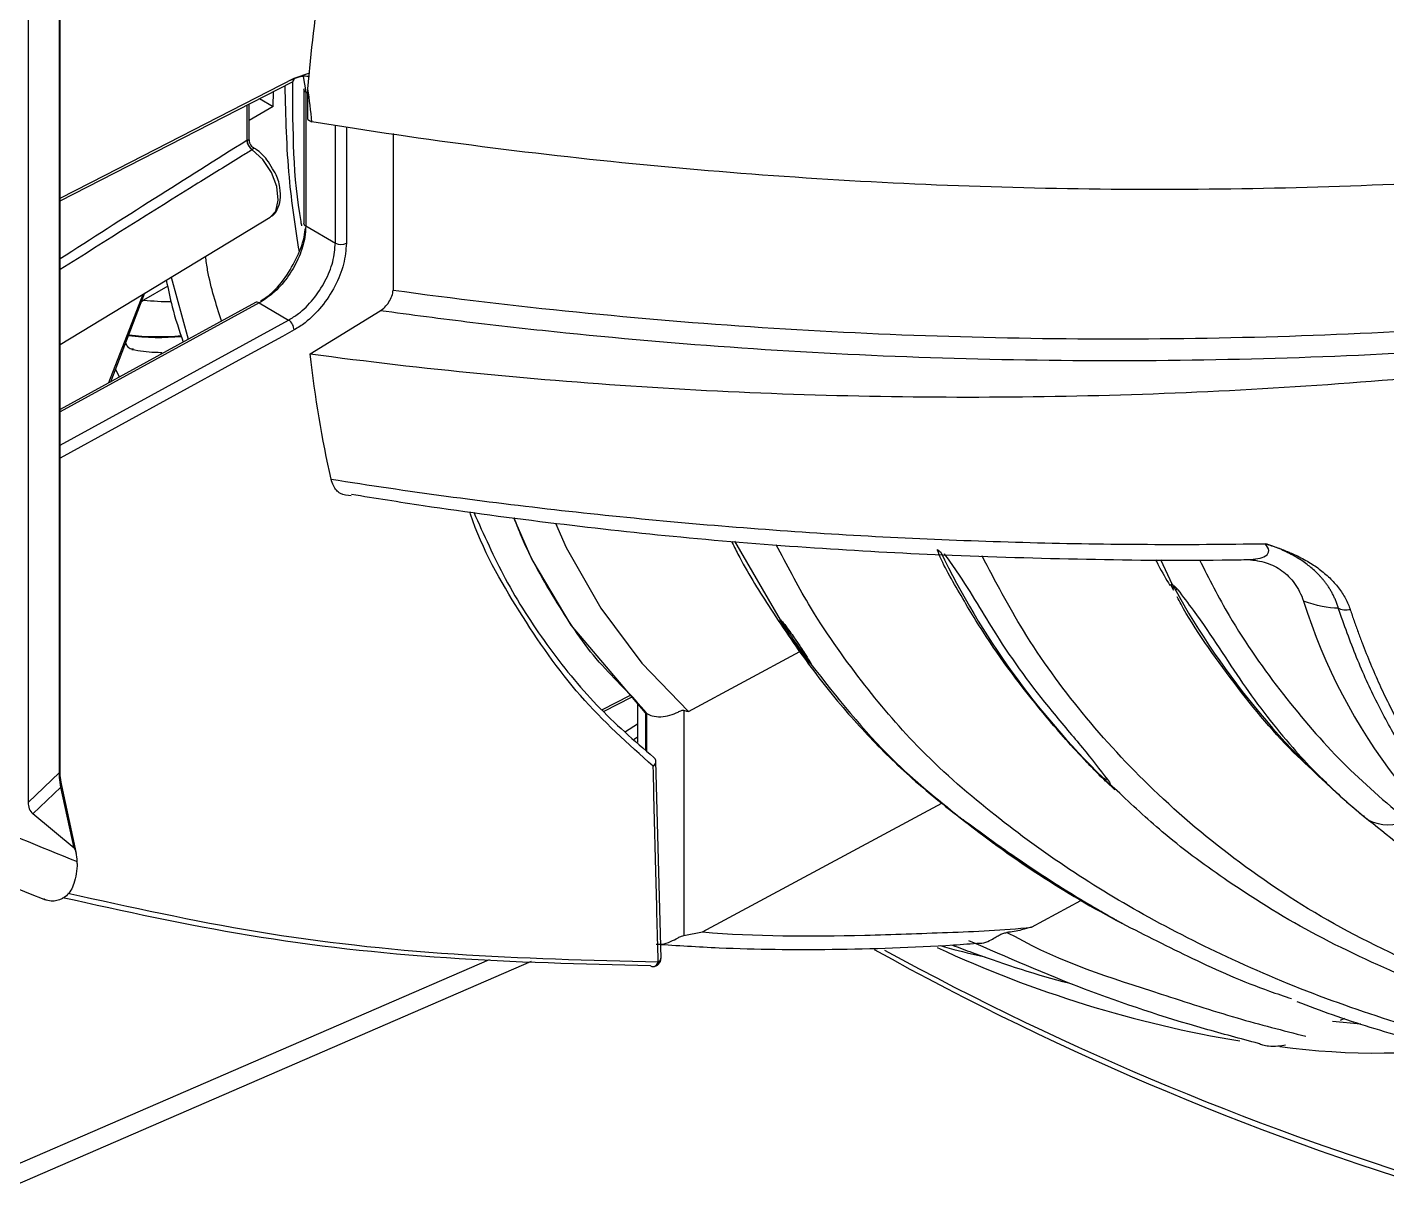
# Model space of a CAD drawing. Extents: x 9.3 to 87.2, y 0.6 to 68.8.
# Drawn here: x 12.634 to 15.177, y 0.784 to 2.979 of the extents above; entities that cross this region are included whole.
import ezdxf

# ---------------------------------------------------------------- set-up
doc = ezdxf.new("R2010")
doc.units = 0
doc.header["$MEASUREMENT"] = 0
doc.layers.add('OBJECT', color=7, linetype='CONTINUOUS')

msp = doc.modelspace()

# ---------------------------------------------------------------- linework, layer by layer
at = {"layer": 'OBJECT'}
for p, q in [((12.6946, 1.5849), (12.6946, 3.1144)), ((12.6961, 1.5879), (12.6961, 3.1174)), ((12.6364, 3.0584), (12.6364, 1.5289)), ((12.6961, 2.6539), (13.1303, 2.8769)), ((13.1336, 2.8838), (13.1629, 2.8933)), ((13.1506, 2.8866), (13.1554, 2.8578)), ((13.0946, 2.8304), (13.0947, 2.8586)), ((13.1519, 2.8634), (13.1514, 2.613)), ((13.1554, 2.8578), (13.1554, 2.6071)), ((13.1554, 2.8578), (13.1594, 2.8555)), ((13.1594, 2.8061), (13.1594, 2.8637)), ((13.0458, 2.7676), (13.0458, 2.8335)), ((13.0497, 2.7665), (13.0497, 2.8355)), ((13.0946, 2.8304), (13.0497, 2.8044)), ((13.0688, 2.8453), (13.0946, 2.8304)), ((13.1594, 2.8061), (13.1669, 2.8018)), ((13.2106, 2.5753), (13.2106, 2.7956)), ((13.3184, 2.7804), (13.3184, 2.4872)), ((13.0451, 2.7671), (13.0458, 2.7676)), ((13.0553, 2.7499), (13.055, 2.7497)), ((12.6961, 2.3857), (13.0885, 2.6235)), ((13.1554, 2.6071), (13.2106, 2.5753)), ((12.8971, 2.4945), (12.8519, 2.4686)), ((12.9033, 2.5113), (12.9356, 2.3954)), ((12.7872, 2.3141), (12.8511, 2.4797)), ((12.7906, 2.3159), (12.8546, 2.4818)), ((12.8487, 2.4665), (12.8519, 2.4686)), ((13.0681, 2.4631), (12.6961, 2.2593)), ((13.0681, 2.4631), (13.1233, 2.4312)), ((13.1638, 2.3679), (13.2946, 2.4487)), ((12.6961, 2.1972), (13.1233, 2.4312)), ((12.8073, 2.325), (12.7998, 2.3396)), ((13.9568, 2.0173), (14.0426, 1.8706)), ((14.7532, 1.9833), (14.7756, 1.9365)), ((14.7782, 1.9256), (14.7741, 1.9335)), ((13.8711, 1.6993), (14.0793, 1.8114)), ((13.7609, 1.728), (13.7097, 1.7019)), ((13.7639, 1.7249), (13.7129, 1.6989)), ((13.7757, 1.7129), (13.7757, 1.6409)), ((13.79, 1.6968), (13.7903, 1.6966)), ((13.7903, 1.6966), (13.7928, 1.6952)), ((13.7903, 1.6966), (13.7903, 1.6273)), ((13.7928, 1.6952), (13.7931, 1.695)), ((13.7928, 1.6251), (13.7928, 1.6952)), ((13.8622, 1.7011), (13.8622, 1.2802)), ((13.7533, 1.6615), (13.7757, 1.6759)), ((13.7757, 1.6507), (13.7694, 1.6467)), ((13.82, 1.2371), (13.8101, 1.6061)), ((12.6946, 1.5849), (12.6364, 1.5289)), ((14.639, 1.5801), (14.643, 1.5763)), ((12.6974, 1.5576), (12.645, 1.5073)), ((12.7221, 1.4433), (12.6974, 1.5576)), ((12.6991, 1.5603), (12.6985, 1.5636)), ((12.7263, 1.4335), (12.6989, 1.5604)), ((14.652, 1.568), (14.668, 1.5524)), ((14.6772, 1.546), (14.6581, 1.5631)), ((13.8972, 1.2866), (14.3449, 1.5275)), ((12.7221, 1.4433), (12.645, 1.5073)), ((15.1426, 1.4959), (15.1426, 1.4959)), ((12.728, 1.415), (12.728, 1.4183)), ((12.637, 1.3595), (12.6687, 1.3468)), ((14.512, 1.2957), (14.6047, 1.3456)), ((13.8622, 1.2802), (13.8972, 1.2866)), ((14.3643, 1.262), (14.3688, 1.2603)), ((12.5463, 0.7848), (13.5771, 1.2318)), ((12.5727, 0.8333), (13.4987, 1.2349)), ((13.8195, 1.237), (13.8195, 1.2374)), ((15.1283, 1.1141), (15.0748, 1.1189)), ((15.0973, 1.1249), (15.0897, 1.1209))]:
    msp.add_line(p, q, dxfattribs=at)
at = {"layer": 'OBJECT', "flags": 128}
for points in [[(12.6961, 2.6591), (12.7802, 2.7023), (13.1336, 2.8838)], [(13.0885, 2.6235), (13.099, 2.6351), (13.1039, 2.6554), (13.1011, 2.6807), (13.0909, 2.7072), (13.0747, 2.7314), (13.055, 2.7497)], [(13.061, 2.4641), (12.9156, 2.3844), (12.6961, 2.2641)], [(13.1336, 2.4127), (13.1115, 2.4006), (13.0232, 2.3522), (12.6961, 2.173)], [(13.5434, 2.0617), (13.578, 1.9836), (13.651, 1.8605), (13.79, 1.6968), (13.79, 1.6968), (13.79, 1.6968)], [(13.622, 2.0511), (13.642, 2.0055), (13.7069, 1.8925), (13.7839, 1.7891), (13.8711, 1.6993), (13.8711, 1.6993), (13.8711, 1.6993)], [(14.6376, 1.5816), (14.6384, 1.5807), (14.639, 1.5801)]]:
    msp.add_lwpolyline(points, dxfattribs=at)
at = {"layer": 'OBJECT'}
for centre, radius, start, end in [((13.1263, 2.883), 0.00738, 303.1707, 5.9034), ((13.1586, 2.8649), 0.00779, 191.5229, 245.1196), ((13.0672, 2.7681), 0.0221, 182.4796, 236.5052), ((13.0673, 2.7678), 0.0215, 180.549, 236.0584), ((13.0647, 2.7666), 0.015, 181.0817, 238.9178), ((13.1585, 2.6141), 0.0076, 188.3063, 245.6287), ((13.2212, 2.5959), 0.0232, 242.8102, 295.9159), ((12.9006, 2.9048), 0.4389, 263.6383, 270.4744), ((13.0637, 2.4576), 0.00703, 51.4962, 112.3202), ((13.1093, 2.4113), 0.0243, 3.3371, 54.9721), ((12.881, 2.846), 0.4474, 262.6719, 275.3957), ((12.8804, 2.8462), 0.446, 262.7916, 275.4224), ((14.3592, 2.0261), 0.0333, 226.7728, 240.1512), ((15.7053, 2.6556), 1.5134, 205.7868, 225.5455), ((14.7961, 1.9586), 0.0334, 228.7094, 240.1014), ((15.725, 2.4611), 1.0847, 208.9199, 209.34), ((16.0635, 2.6358), 1.4654, 208.8101, 231.0641), ((14.7981, 1.962), 0.0374, 240.1089, 250.6758), ((16.0288, 2.2201), 1.0558, 197.3311, 238.4208), ((15.3709, 2.7222), 1.5778, 212.6656, 216.3226), ((12.692, 1.588), 0.00408, 310.5068, 358.1781), ((14.6619, 1.6039), 0.033, 226.024, 240.042), ((12.6957, 1.5602), 0.00312, 300.9606, 2.2568), ((14.663, 1.6059), 0.0353, 240.1397, 256.2401), ((15.9874, 2.9652), 1.932, 226.0035, 226.5249), ((12.6637, 1.5273), 0.0273, 176.5787, 227.0316), ((15.5808, 3.0101), 1.9296, 231.4523, 242.2107), ((15.1795, 1.5672), 0.0803, 242.6993, 296.146), ((16.9053, 6.0942), 5.5362, 240.9624, 253.5785), ((16.8785, 6.0754), 5.4985, 241.2923, 253.5896), ((15.262, 3.2506), 2.1976, 245.0782, 260.5648), ((13.8045, 1.2303), 0.00837, 237.489, 269.5737), ((13.8045, 1.237), 0.015, 269.8433, 360), ((13.8033, 1.2333), 0.0114, 275.7951, 347.8011), ((13.812, 1.238), 0.00755, 289.0921, 352.3307), ((13.8045, 1.237), 0.015, 360, 1.6578), ((15.1566, 2.3703), 1.3101, 262.1144, 296.1676)]:
    msp.add_arc(centre, radius, start, end, dxfattribs=at)
for centre, major_axis, ratio, start_param, end_param in [((17.6306, -0.6839), (5.9299, 8.2381), 0.633584, 1.53026, 1.607608), ((17.6992, -0.7328), (5.8763, 8.1428), 0.634146, 1.538485, 1.60844), ((12.7397, 2.4964), (1.2807, 0.8233), 0.042644, 1.302716, 1.577478), ((17.6992, 10.0537), (5.8763, 8.1428), 0.634146, 3.23286, 3.302816), ((12.7202, 1.4142), (0.0002, 0.0298), 0.262542, 4.851134, 6.071207)]:
    msp.add_ellipse(centre, major_axis=major_axis, ratio=ratio, start_param=start_param, end_param=end_param, dxfattribs=at)
for points in [[(13.1594, 2.8637), (13.1652, 2.9327), (13.1733, 3.0026), (13.1838, 3.0733)], [(13.1669, 2.8018), (13.1647, 2.8223), (13.1623, 2.8429), (13.1594, 2.8637)], [(13.2026, 2.1335), (13.1858, 2.2086), (13.1728, 2.2866), (13.1638, 2.3679)], [(15.086, 1.8921), (15.0672, 1.8918), (15.0452, 1.8969), (15.021, 1.9056)]]:
    msp.add_open_spline(points, degree=3, dxfattribs=at)
for points, knots in [([(13.162, 2.8862), (13.159, 2.8868), (13.1474, 2.8888), (13.1335, 2.8825), (13.1233, 2.8779)], [0, 0, 0, 0, 0.266739, 1, 1, 1, 1]), ([(13.1303, 2.8772), (13.1306, 2.7863), (13.1309, 2.6923), (13.147, 2.6099), (13.1475, 2.6072)], [0, 0, 0, 0, 0.967049, 1, 1, 1, 1]), ([(13.1162, 2.8696), (13.1175, 2.8117), (13.12, 2.7038), (13.1355, 2.6047), (13.1427, 2.5588)], [0, 0, 0, 0, 0.537443, 1, 1, 1, 1]), ([(15.7517, 2.7256), (15.539, 2.7041), (15.3246, 2.6894), (15.0006, 2.6778), (14.8922, 2.6757), (14.6746, 2.6749), (14.5657, 2.6763), (14.3484, 2.6826), (14.2399, 2.6875), (14.023, 2.7009), (13.9145, 2.7093), (13.5912, 2.74), (13.3779, 2.7674), (13.1669, 2.8018)], [0, 0, 0, 0, 0.25, 0.25, 0.375, 0.375, 0.5, 0.5, 0.625, 0.625, 0.75, 0.75, 1, 1, 1, 1]), ([(13.2313, 2.7927), (13.2313, 2.7629), (13.2312, 2.6904), (13.2313, 2.6178), (13.2313, 2.575)], [0, 0, 0, 0, 0.41105, 1, 1, 1, 1]), ([(13.055, 2.7497), (13.0482, 2.7455), (13.0145, 2.7247), (12.8948, 2.6508), (12.7819, 2.5797), (12.6961, 2.5255)], [0, 0, 0, 0, 0.056383, 0.281916, 1, 1, 1, 1]), ([(13.0458, 2.7676), (13.0465, 2.7678), (13.0481, 2.7686), (13.0495, 2.7682), (13.0496, 2.767), (13.0497, 2.7663)], [0, 0, 0, 0, 0.2121568, 0.5417776, 1, 1, 1, 1]), ([(13.0569, 2.7537), (13.0573, 2.7534), (13.0581, 2.7528), (13.0574, 2.7514), (13.0559, 2.7503), (13.0553, 2.7499)], [0, 0, 0, 0, 0.446544, 0.778173, 1, 1, 1, 1]), ([(13.0932, 2.7142), (13.0899, 2.72), (13.0817, 2.7344), (13.0679, 2.747), (13.0586, 2.7527), (13.0567, 2.7539)], [0, 0, 0, 0, 0.348059, 0.863868, 1, 1, 1, 1]), ([(13.0889, 2.6242), (13.0893, 2.6243), (13.0953, 2.6265), (13.1028, 2.6377), (13.109, 2.656), (13.1077, 2.6796), (13.102, 2.7008), (13.0949, 2.7116), (13.0932, 2.7142)], [0, 0, 0, 0, 0.016124, 0.217812, 0.420485, 0.657544, 0.916642, 1, 1, 1, 1]), ([(13.1554, 2.6071), (13.155, 2.6002), (13.154, 2.582), (13.1441, 2.5495), (13.1244, 2.5138), (13.098, 2.4826), (13.0781, 2.4696), (13.0681, 2.4631)], [0, 0, 0, 0, 0.132137, 0.348895, 0.565847, 0.78292, 1, 1, 1, 1]), ([(13.0704, 2.4664), (13.0774, 2.4711), (13.0954, 2.4833), (13.1211, 2.5147), (13.1429, 2.5546), (13.153, 2.5852), (13.1541, 2.6), (13.1543, 2.602)], [0, 0, 0, 0, 0.165337, 0.430135, 0.69482, 0.959299, 1, 1, 1, 1]), ([(13.1233, 2.4312), (13.1294, 2.435), (13.1455, 2.4448), (13.17, 2.4692), (13.1924, 2.5032), (13.2077, 2.5407), (13.2096, 2.5637), (13.2106, 2.5753)], [0, 0, 0, 0, 0.133316, 0.350168, 0.566838, 0.783422, 1, 1, 1, 1]), ([(13.2313, 2.575), (13.2302, 2.5621), (13.2281, 2.5361), (13.211, 2.494), (13.1859, 2.4556), (13.1584, 2.428), (13.1405, 2.4169), (13.1336, 2.4127)], [0, 0, 0, 0, 0.2165815, 0.4331715, 0.6498436, 0.8666902, 1, 1, 1, 1]), ([(12.998, 2.4295), (12.9879, 2.4601), (12.9753, 2.4982), (12.9691, 2.5417), (12.9679, 2.5505)], [0, 0, 0, 0, 0.79967, 1, 1, 1, 1]), ([(12.8945, 2.506), (12.8979, 2.4891), (12.9061, 2.4485), (12.9187, 2.4117), (12.926, 2.3901)], [0, 0, 0, 0, 0.4150997, 1, 1, 1, 1]), ([(13.3184, 2.4872), (13.5456, 2.456), (13.7765, 2.4327), (14.2405, 2.4023), (14.474, 2.3952), (14.9439, 2.3971), (15.178, 2.4062), (15.6449, 2.4404), (15.8779, 2.4656), (16.1078, 2.4988)], [0, 0, 0, 0, 0.25, 0.25, 0.5, 0.5, 0.75, 0.75, 1, 1, 1, 1]), ([(13.2946, 2.4487), (13.2976, 2.4505), (13.3004, 2.4528), (13.306, 2.4583), (13.3086, 2.4615), (13.3131, 2.4685), (13.315, 2.4723), (13.3177, 2.4799), (13.3184, 2.4837), (13.3184, 2.4872)], [0, 0, 0, 0, 0.25, 0.25, 0.5, 0.5, 0.75, 0.75, 1, 1, 1, 1]), ([(16.1166, 2.4586), (16.0002, 2.4418), (15.8832, 2.427), (15.6481, 2.4015), (15.5301, 2.3908), (15.1758, 2.3649), (14.9388, 2.3558), (14.4634, 2.3541), (14.2272, 2.3615), (13.8752, 2.385), (13.7581, 2.3949), (13.5834, 2.4128), (13.5254, 2.4192), (13.4386, 2.4297), (13.4097, 2.4333), (13.3521, 2.4408), (13.3233, 2.4447), (13.2946, 2.4487)], [0, 0, 0, 0, 0.125, 0.125, 0.25, 0.25, 0.5, 0.5, 0.75, 0.75, 0.875, 0.875, 0.9375, 0.9375, 0.96875, 0.96875, 1, 1, 1, 1]), ([(12.833, 2.3765), (12.8318, 2.3765), (12.8271, 2.3767), (12.8218, 2.3808), (12.8195, 2.3863), (12.8186, 2.3885)], [0, 0, 0, 0, 0.1702, 0.671103, 1, 1, 1, 1]), ([(12.8303, 2.3763), (12.8446, 2.3739), (12.8635, 2.3707), (12.8817, 2.3708), (12.8861, 2.3708)], [0, 0, 0, 0, 0.754927, 1, 1, 1, 1]), ([(13.1638, 2.3679), (13.375, 2.3397), (13.5883, 2.3189), (13.9113, 2.2987), (14.0195, 2.2939), (14.2368, 2.2878), (14.3457, 2.2867), (14.5632, 2.2881), (14.672, 2.2906), (14.8896, 2.2994), (14.9985, 2.3057), (15.3237, 2.33), (15.5389, 2.3535), (15.7525, 2.384)], [0, 0, 0, 0, 0.25, 0.25, 0.375, 0.375, 0.5, 0.5, 0.625, 0.625, 0.75, 0.75, 1, 1, 1, 1]), ([(13.2026, 2.1335), (13.274, 2.1222), (13.3457, 2.1117), (13.4893, 2.0923), (13.5614, 2.0834), (13.7782, 2.059), (13.9236, 2.0459), (14.1429, 2.0308), (14.2163, 2.0266), (14.3629, 2.0197), (14.4363, 2.017), (14.6562, 2.0113), (14.8027, 2.0106), (14.9491, 2.0129)], [0, 0, 0, 0, 0.125, 0.125, 0.25, 0.25, 0.5, 0.5, 0.625, 0.625, 0.75, 0.75, 1, 1, 1, 1]), ([(13.2402, 2.1026), (13.2331, 2.1033), (13.2192, 2.1046), (13.2074, 2.118), (13.2039, 2.1294), (13.2026, 2.1335)], [0, 0, 0, 0, 0.4025736, 0.7844285, 1, 1, 1, 1]), ([(13.2407, 2.1055), (13.2854, 2.0983), (13.4124, 2.0779), (13.6178, 2.0508), (13.8616, 2.0237), (14.103, 2.0045), (14.356, 1.9906), (14.6159, 1.9832), (14.8082, 1.981), (14.9107, 1.9831), (14.9232, 1.9833)], [0, 0, 0, 0, 0.081534, 0.231375, 0.370162, 0.518163, 0.660319, 0.818221, 0.977849, 1, 1, 1, 1]), ([(13.805, 1.5965), (13.758, 1.6387), (13.6638, 1.7231), (13.5528, 1.8848), (13.485, 2.002), (13.4625, 2.0712), (13.462, 2.0727)], [0, 0, 0, 0, 0.330582, 0.662223, 0.992802, 1, 1, 1, 1]), ([(13.4694, 2.0717), (13.4882, 2.0297), (13.5278, 1.9413), (13.6053, 1.8211), (13.6971, 1.7078), (13.7695, 1.6446), (13.8058, 1.613)], [0, 0, 0, 0, 0.228567, 0.48074, 0.740369, 1, 1, 1, 1]), ([(13.7931, 1.695), (13.7931, 1.695), (13.7655, 1.7301), (13.7, 1.7865), (13.624, 1.9026), (13.571, 1.9932), (13.5488, 2.0512), (13.5448, 2.0615)], [0, 0, 0, 0, 0.000004, 0.307383, 0.614763, 0.931073, 1, 1, 1, 1]), ([(13.9511, 2.0178), (13.9552, 2.0096), (13.9762, 1.9669), (14.0245, 1.89), (14.0938, 1.7868), (14.1729, 1.6889), (14.2426, 1.6157), (14.3049, 1.5598), (14.3434, 1.5277), (14.3675, 1.5093), (14.3717, 1.5061)], [0, 0, 0, 0, 0.038102, 0.199023, 0.394713, 0.587064, 0.767583, 0.859608, 0.975617, 1, 1, 1, 1]), ([(15.2641, 1.0953), (15.2004, 1.1153), (15.072, 1.1557), (14.8913, 1.2311), (14.7246, 1.3152), (14.5736, 1.4073), (14.4319, 1.5118), (14.3025, 1.6244), (14.1909, 1.7573), (14.1022, 1.8823), (14.0545, 1.9735), (14.0349, 2.011)], [0, 0, 0, 0, 0.127825, 0.257879, 0.378706, 0.49072, 0.60182, 0.72, 0.819885, 0.926011, 1, 1, 1, 1]), ([(14.9175, 1.9831), (14.9238, 1.9834), (14.9299, 1.9839), (14.9412, 1.9861), (14.9463, 1.9876), (14.9539, 1.9925), (14.9561, 1.9958), (14.9555, 2.004), (14.9529, 2.0085), (14.9491, 2.0129)], [0, 0, 0, 0, 0.25, 0.25, 0.5, 0.5, 0.75, 0.75, 1, 1, 1, 1]), ([(14.9491, 2.0129), (14.9532, 2.0117), (14.9612, 2.0092), (14.9727, 2.0053), (14.9835, 2.0013), (14.9937, 1.9972), (15.009, 1.9905), (15.0285, 1.9804), (15.0509, 1.9657), (15.0704, 1.949), (15.0842, 1.9335), (15.0935, 1.9205), (15.0995, 1.9103), (15.1046, 1.9), (15.1071, 1.8929), (15.1084, 1.8894)], [0, 0, 0, 0, 0.0534035, 0.1046877, 0.1539175, 0.2011654, 0.2465125, 0.3711705, 0.4935491, 0.6196355, 0.7455236, 0.809753, 0.8733656, 0.9366935, 1, 1, 1, 1]), ([(15.086, 1.8921), (15.0853, 1.8945), (15.0839, 1.8993), (15.0813, 1.9062), (15.0784, 1.9127), (15.0754, 1.9189), (15.0721, 1.9249), (15.0687, 1.9305), (15.0651, 1.9358), (15.0614, 1.9408), (15.0575, 1.9456), (15.0536, 1.9502), (15.0496, 1.9545), (15.0456, 1.9586), (15.0399, 1.964), (15.0325, 1.9704), (15.0226, 1.9778), (15.0124, 1.9847), (15.0009, 1.9914), (14.989, 1.9976), (14.9764, 2.0032), (14.9632, 2.0084), (14.9539, 2.0114), (14.9491, 2.0129)], [0, 0, 0, 0, 0.046804, 0.091943, 0.135473, 0.177451, 0.217931, 0.256968, 0.294618, 0.330933, 0.365968, 0.399776, 0.43241, 0.463922, 0.494366, 0.560078, 0.618916, 0.684165, 0.744862, 0.811311, 0.872335, 0.934064, 1, 1, 1, 1]), ([(14.6376, 1.5816), (14.6303, 1.589), (14.5937, 1.6264), (14.5227, 1.7075), (14.4433, 1.8111), (14.3855, 1.9068), (14.3532, 1.9631), (14.3399, 1.9902), (14.3365, 2.0014), (14.3364, 2.0018)], [0, 0, 0, 0, 0.052148, 0.260687, 0.628917, 0.812119, 0.904433, 0.996168, 1, 1, 1, 1]), ([(14.3488, 1.9943), (14.3565, 1.9835), (14.3949, 1.9294), (14.4515, 1.8288), (14.5307, 1.721), (14.6099, 1.6294), (14.6397, 1.5908), (14.6546, 1.5716)], [0, 0, 0, 0, 0.063157, 0.314176, 0.655993, 0.828429, 1, 1, 1, 1]), ([(15.3009, 1.1936), (15.2298, 1.2256), (15.0901, 1.2886), (14.9032, 1.4101), (14.742, 1.545), (14.6076, 1.6909), (14.5005, 1.8367), (14.4449, 1.9425), (14.4199, 1.9899)], [0, 0, 0, 0, 0.197579, 0.388383, 0.56595, 0.726497, 0.87732, 1, 1, 1, 1]), ([(14.7441, 1.9833), (14.746, 1.9795), (14.7544, 1.9627), (14.7638, 1.9471), (14.7711, 1.9349)], [0, 0, 0, 0, 0.225824, 1, 1, 1, 1]), ([(14.9175, 1.9831), (14.9292, 1.9824), (14.9405, 1.9805), (14.9565, 1.9753), (14.9616, 1.9732), (14.9714, 1.9683), (14.9761, 1.9655), (14.9894, 1.9559), (14.9973, 1.948), (15.011, 1.9289), (15.0166, 1.9179), (15.021, 1.9056)], [0, 0, 0, 0, 0.25, 0.25, 0.375, 0.375, 0.5, 0.5, 0.75, 0.75, 1, 1, 1, 1]), ([(14.8263, 1.9829), (14.8443, 1.9475), (14.8905, 1.8564), (14.9808, 1.7305), (15.091, 1.6007), (15.1738, 1.5301), (15.2149, 1.4951)], [0, 0, 0, 0, 0.178363, 0.45947, 0.731772, 1, 1, 1, 1]), ([(14.7741, 1.9335), (14.7739, 1.9341), (14.7735, 1.9353), (14.7734, 1.9365), (14.7739, 1.9371), (14.7744, 1.9371), (14.7751, 1.9368), (14.7755, 1.9366), (14.7756, 1.9365)], [0, 0, 0, 0, 0.310393, 0.628912, 0.761248, 0.894715, 0.97034, 1, 1, 1, 1]), ([(14.7756, 1.9365), (14.7759, 1.9364), (14.7766, 1.9359), (14.778, 1.9348), (14.7809, 1.9322), (14.7835, 1.9294), (14.7853, 1.9273), (14.7858, 1.9267)], [0, 0, 0, 0, 0.0737799, 0.1689513, 0.3352574, 0.8334985, 1, 1, 1, 1]), ([(15.0647, 1.5658), (15.0461, 1.5819), (14.9833, 1.6366), (14.8907, 1.7502), (14.8126, 1.8599), (14.7871, 1.9089), (14.7847, 1.9134)], [0, 0, 0, 0, 0.16723, 0.564435, 0.959489, 1, 1, 1, 1]), ([(14.7858, 1.9267), (14.7955, 1.914), (14.8437, 1.8505), (14.9049, 1.7503), (14.9936, 1.6357), (15.0651, 1.5623), (15.11, 1.5227), (15.127, 1.5085), (15.1352, 1.5018), (15.1393, 1.4985), (15.1413, 1.497), (15.1421, 1.4963), (15.1423, 1.4961), (15.1425, 1.496), (15.1426, 1.4959), (15.1426, 1.4959)], [0, 0, 0, 0, 0.070565, 0.350846, 0.630744, 0.861215, 0.935041, 0.968568, 0.985332, 0.993714, 0.997905, 0.998952, 0.999476, 0.999738, 1, 1, 1, 1]), ([(15.1084, 1.8894), (15.1044, 1.8886), (15.1002, 1.8884), (15.0924, 1.8893), (15.0889, 1.8905), (15.086, 1.8921)], [0, 0, 0, 0, 0.5, 0.5, 1, 1, 1, 1]), ([(15.5687, 1.2675), (15.5618, 1.2714), (15.5391, 1.2842), (15.5042, 1.3075), (15.4619, 1.3384), (15.4129, 1.3784), (15.3586, 1.4296), (15.3027, 1.4919), (15.2502, 1.5598), (15.2021, 1.6336), (15.1579, 1.7146), (15.1188, 1.7997), (15.097, 1.8611), (15.086, 1.8921)], [0, 0, 0, 0, 0.031627, 0.104956, 0.166956, 0.23801, 0.35097, 0.454584, 0.556274, 0.670315, 0.777989, 0.887884, 1, 1, 1, 1]), ([(15.1084, 1.8894), (15.1107, 1.8824), (15.1154, 1.8683), (15.1228, 1.8477), (15.1304, 1.8274), (15.1382, 1.8075), (15.1462, 1.788), (15.1544, 1.7688), (15.1627, 1.75), (15.1713, 1.7316), (15.1801, 1.7136), (15.189, 1.6959), (15.1981, 1.6786), (15.2074, 1.6616), (15.2168, 1.645), (15.2264, 1.6288), (15.2361, 1.6129), (15.2496, 1.5914), (15.2673, 1.565), (15.2907, 1.5325), (15.314, 1.5027), (15.3462, 1.4643), (15.387, 1.4202), (15.4317, 1.3784), (15.4691, 1.3472), (15.5076, 1.3175), (15.5571, 1.2836), (15.6087, 1.2538), (15.6506, 1.2329), (15.6823, 1.2186), (15.714, 1.2059), (15.7463, 1.1945), (15.7788, 1.1845), (15.8115, 1.1759), (15.8446, 1.1687), (15.878, 1.163), (15.9116, 1.1585), (15.9342, 1.1568), (15.9456, 1.1559)], [0, 0, 0, 0, 0.016581, 0.033042, 0.049381, 0.065601, 0.081702, 0.097684, 0.113549, 0.129297, 0.144927, 0.160442, 0.175841, 0.191124, 0.206293, 0.221347, 0.236287, 0.251113, 0.282571, 0.313483, 0.349046, 0.375704, 0.437887, 0.500148, 0.531365, 0.562666, 0.625533, 0.688314, 0.720165, 0.750775, 0.781856, 0.812934, 0.844021, 0.875127, 0.906266, 0.937449, 0.968689, 1, 1, 1, 1]), ([(14.0997, 1.7876), (14.0996, 1.7877), (14.0995, 1.7877), (14.0992, 1.788), (14.0985, 1.7885), (14.0963, 1.7909), (14.0892, 1.7995), (14.0781, 1.8142), (14.0659, 1.8315), (14.0566, 1.8453), (14.0508, 1.8544), (14.0471, 1.8603), (14.0449, 1.8642), (14.0435, 1.8667), (14.0427, 1.8684), (14.0423, 1.8694), (14.0421, 1.87), (14.0421, 1.8704), (14.0421, 1.8707), (14.0422, 1.8708), (14.0424, 1.8707), (14.0426, 1.8706), (14.0426, 1.8706)], [0, 0, 0, 0, 0.001328, 0.003073, 0.006295, 0.017478, 0.071213, 0.284801, 0.51844, 0.675322, 0.780747, 0.851666, 0.899436, 0.931673, 0.953487, 0.968304, 0.978429, 0.98541, 0.992312, 0.995259, 0.998238, 1, 1, 1, 1]), ([(14.0426, 1.8706), (14.0427, 1.8706), (14.0429, 1.8705), (14.0433, 1.8702), (14.0441, 1.8694), (14.047, 1.8663), (14.056, 1.8549), (14.0675, 1.8387), (14.0794, 1.8213), (14.0873, 1.8094), (14.0923, 1.8016), (14.0955, 1.7965), (14.0974, 1.7932), (14.0987, 1.791), (14.0994, 1.7896), (14.0998, 1.7888), (14.1, 1.7882), (14.1001, 1.7879), (14.1001, 1.7876), (14.1, 1.7875), (14.0999, 1.7875), (14.0998, 1.7876), (14.0997, 1.7876), (14.0997, 1.7876)], [0, 0, 0, 0, 0.00179, 0.004142, 0.008453, 0.02314, 0.09304, 0.370848, 0.576813, 0.71516, 0.808073, 0.870488, 0.912446, 0.940688, 0.959738, 0.972628, 0.981392, 0.987396, 0.991559, 0.995982, 0.997755, 0.999226, 1, 1, 1, 1]), ([(14.0997, 1.7876), (14.1488, 1.7253), (14.2334, 1.618), (14.3356, 1.5356), (14.3784, 1.501)], [0, 0, 0, 0, 0.580628, 1, 1, 1, 1]), ([(13.7931, 1.695), (13.7963, 1.6935), (13.804, 1.6899), (13.8192, 1.6886), (13.8361, 1.6914), (13.849, 1.6967), (13.8567, 1.7007), (13.8604, 1.7016), (13.8616, 1.7013), (13.8622, 1.7011)], [0, 0, 0, 0, 0.163741, 0.386118, 0.608716, 0.822609, 0.920761, 0.960366, 1, 1, 1, 1]), ([(13.8711, 1.6993), (13.8707, 1.6991), (13.8689, 1.6986), (13.866, 1.6996), (13.8636, 1.7006), (13.8622, 1.7011)], [0, 0, 0, 0, 0.115734, 0.510756, 1, 1, 1, 1]), ([(13.805, 1.5965), (13.8051, 1.5966), (13.8062, 1.5976), (13.8082, 1.6), (13.8098, 1.6038), (13.81, 1.6075), (13.8088, 1.6108), (13.8068, 1.6123), (13.8058, 1.613)], [0, 0, 0, 0, 0.007854, 0.196331, 0.407797, 0.608211, 0.804022, 1, 1, 1, 1]), ([(12.6974, 1.5576), (12.6964, 1.5635), (12.6948, 1.573), (12.6947, 1.5817), (12.6946, 1.5849)], [0, 0, 0, 0, 0.633024, 1, 1, 1, 1]), ([(12.6985, 1.5636), (12.6979, 1.5661), (12.6962, 1.5746), (12.6962, 1.5823), (12.6963, 1.5878)], [0, 0, 0, 0, 0.292713, 1, 1, 1, 1]), ([(13.8145, 1.2309), (13.8128, 1.2893), (13.8094, 1.4113), (13.8065, 1.533), (13.805, 1.5965)], [0, 0, 0, 0, 0.478341, 1, 1, 1, 1]), ([(14.6581, 1.5631), (14.6579, 1.5633), (14.6574, 1.5636), (14.6563, 1.5643), (14.6539, 1.5662), (14.647, 1.5723), (14.6417, 1.5775), (14.6376, 1.5816)], [0, 0, 0, 0, 0.027016, 0.059814, 0.116711, 0.300961, 1, 1, 1, 1]), ([(14.6546, 1.5716), (14.657, 1.5683), (14.6596, 1.5647), (14.6595, 1.5628), (14.6592, 1.5627), (14.6586, 1.5629), (14.6582, 1.5631), (14.6581, 1.5631)], [0, 0, 0, 0, 0.808259, 0.877491, 0.947193, 0.979057, 1, 1, 1, 1]), ([(15.2284, 1.1945), (15.1672, 1.2216), (15.0463, 1.2753), (14.8925, 1.3704), (14.7696, 1.46), (14.7052, 1.5199), (14.6772, 1.546)], [0, 0, 0, 0, 0.3057497, 0.6037346, 0.8276514, 1, 1, 1, 1]), ([(14.3717, 1.5061), (14.3912, 1.4909), (14.4384, 1.4541), (14.5215, 1.3963), (14.5869, 1.3571), (14.6222, 1.3359)], [0, 0, 0, 0, 0.2442894, 0.5916786, 1, 1, 1, 1]), ([(14.4267, 1.4639), (14.4264, 1.4641), (14.4202, 1.4686), (14.4104, 1.4759), (14.3984, 1.4849), (14.3908, 1.4908), (14.3858, 1.4947), (14.3827, 1.4972), (14.3807, 1.4988), (14.3795, 1.4998), (14.3787, 1.5004), (14.3783, 1.5008), (14.3781, 1.501), (14.378, 1.5011), (14.378, 1.5012), (14.3782, 1.5011), (14.3783, 1.5011), (14.3784, 1.501), (14.3784, 1.501)], [0, 0, 0, 0, 0.014636, 0.338144, 0.554912, 0.700254, 0.797789, 0.863314, 0.907406, 0.937141, 0.957265, 0.970951, 0.980334, 0.986844, 0.993786, 0.996575, 0.998886, 1, 1, 1, 1]), ([(14.3784, 1.501), (14.3785, 1.5009), (14.3786, 1.5008), (14.379, 1.5006), (14.38, 1.5), (14.383, 1.4978), (14.3931, 1.4906), (14.4291, 1.4641), (14.483, 1.4254), (14.5536, 1.3787), (14.6058, 1.3467), (14.6401, 1.3266), (14.6552, 1.3178), (14.665, 1.3122), (14.6714, 1.3086), (14.6755, 1.3063), (14.6781, 1.3048), (14.6797, 1.3039), (14.6806, 1.3034), (14.6812, 1.303), (14.6815, 1.3029), (14.6817, 1.3028), (14.6816, 1.3028), (14.6815, 1.3029), (14.6814, 1.303), (14.6813, 1.303), (14.6812, 1.303)], [0, 0, 0, 0, 0.000459, 0.001037, 0.002137, 0.006183, 0.022225, 0.08612, 0.341385, 0.558432, 0.778026, 0.850866, 0.899686, 0.932427, 0.954405, 0.969173, 0.979112, 0.985817, 0.990355, 0.993443, 0.995561, 0.997451, 0.99862, 0.999247, 0.999765, 1, 1, 1, 1]), ([(15.1426, 1.4959), (15.1426, 1.4959), (15.1427, 1.4959), (15.1427, 1.4958), (15.1427, 1.4958)], [0, 0, 0, 0, 0.559654, 1, 1, 1, 1]), ([(15.1427, 1.4958), (15.1864, 1.4608), (15.2739, 1.3908), (15.4406, 1.2824), (15.5702, 1.2212), (15.6494, 1.1838)], [0, 0, 0, 0, 0.280082, 0.560024, 1, 1, 1, 1]), ([(12.4343, 1.4451), (12.4617, 1.4323), (12.528, 1.4015), (12.5967, 1.375), (12.637, 1.3595)], [0, 0, 0, 0, 0.413845, 1, 1, 1, 1]), ([(12.728, 1.415), (12.7268, 1.4018), (12.7245, 1.3774), (12.71, 1.3538), (12.6908, 1.3437), (12.6749, 1.3437), (12.6663, 1.3478), (12.6657, 1.3481)], [0, 0, 0, 0, 0.309136, 0.569164, 0.777461, 0.987062, 1, 1, 1, 1]), ([(13.8, 1.2233), (13.672, 1.2264), (13.4157, 1.2327), (13.0477, 1.2739), (12.8158, 1.3252), (12.7005, 1.3507)], [0, 0, 0, 0, 0.333875, 0.668833, 1, 1, 1, 1]), ([(12.7106, 1.3592), (12.8277, 1.3333), (13.0608, 1.2816), (13.4303, 1.2402), (13.6863, 1.234), (13.8145, 1.2309)], [0, 0, 0, 0, 0.334983, 0.666951, 1, 1, 1, 1]), ([(14.6812, 1.303), (14.725, 1.2808), (14.815, 1.2348), (14.921, 1.1878), (14.9848, 1.1666), (14.9987, 1.1619)], [0, 0, 0, 0, 0.424883, 0.875362, 1, 1, 1, 1]), ([(13.8107, 1.264), (13.8141, 1.2638), (13.8229, 1.2632), (13.8372, 1.2682), (13.8492, 1.2745), (13.8575, 1.2792), (13.8608, 1.2799), (13.8622, 1.2802)], [0, 0, 0, 0, 0.193636, 0.494893, 0.768842, 0.900253, 1, 1, 1, 1]), ([(13.8972, 1.2866), (13.8972, 1.2866), (13.996, 1.2784), (14.1491, 1.2781), (14.3555, 1.2858), (14.459, 1.2896), (14.512, 1.2957), (14.512, 1.2957)], [0, 0, 0, 0, 0.000002, 0.499419, 0.749645, 0.999998, 1, 1, 1, 1]), ([(14.4163, 1.266), (14.4174, 1.2659), (14.4233, 1.2655), (14.4329, 1.2696), (14.4434, 1.2757), (14.4517, 1.2809), (14.4591, 1.2843), (14.4636, 1.2851), (14.4661, 1.2856)], [0, 0, 0, 0, 0.063826, 0.337319, 0.540364, 0.681585, 0.822306, 1, 1, 1, 1]), ([(14.512, 1.2957), (14.5059, 1.2938), (14.4902, 1.2889), (14.4752, 1.2868), (14.4661, 1.2856)], [0, 0, 0, 0, 0.387466, 1, 1, 1, 1]), ([(14.4661, 1.2856), (14.4709, 1.2832), (14.4757, 1.2808), (14.4808, 1.2789), (14.4808, 1.2789)], [0, 0, 0, 0, 0.999918, 1, 1, 1, 1]), ([(14.4808, 1.2789), (14.4808, 1.2789), (14.5651, 1.2302), (14.7082, 1.1864), (14.8906, 1.1259), (14.9823, 1.1026), (15.0254, 1.0916)], [0, 0, 0, 0, 0.000003, 0.513758, 0.771374, 1, 1, 1, 1]), ([(13.8107, 1.2639), (13.8497, 1.2614), (13.9576, 1.2544), (14.1428, 1.2527), (14.307, 1.2582), (14.3997, 1.2647), (14.4163, 1.2659)], [0, 0, 0, 0, 0.198413, 0.548992, 0.919001, 1, 1, 1, 1]), ([(14.3413, 1.2615), (14.347, 1.2598), (14.3745, 1.2514), (14.4029, 1.2452), (14.4254, 1.2403)], [0, 0, 0, 0, 0.20947, 1, 1, 1, 1]), ([(14.3688, 1.2603), (14.3812, 1.2556), (14.4507, 1.2295), (14.5242, 1.206), (14.5864, 1.19), (14.589, 1.1893)], [0, 0, 0, 0, 0.172738, 0.965558, 1, 1, 1, 1]), ([(14.9369, 1.078), (14.903, 1.0871), (14.7924, 1.1165), (14.6097, 1.1766), (14.4668, 1.239), (14.3953, 1.2703)], [0, 0, 0, 0, 0.180796, 0.589987, 1, 1, 1, 1]), ([(15.0086, 1.1567), (15.0306, 1.1483), (15.0986, 1.1223), (15.1687, 1.1014), (15.2162, 1.0872)], [0, 0, 0, 0, 0.323136, 1, 1, 1, 1]), ([(14.9875, 1.0751), (14.9826, 1.0742), (14.9722, 1.0724), (14.9574, 1.0723), (14.9449, 1.0743), (14.9394, 1.0768), (14.9369, 1.078)], [0, 0, 0, 0, 0.288474, 0.611625, 0.818789, 1, 1, 1, 1])]:
    msp.add_open_spline(points, degree=3, knots=knots, dxfattribs=at)

doc.saveas('drawing.dxf')
